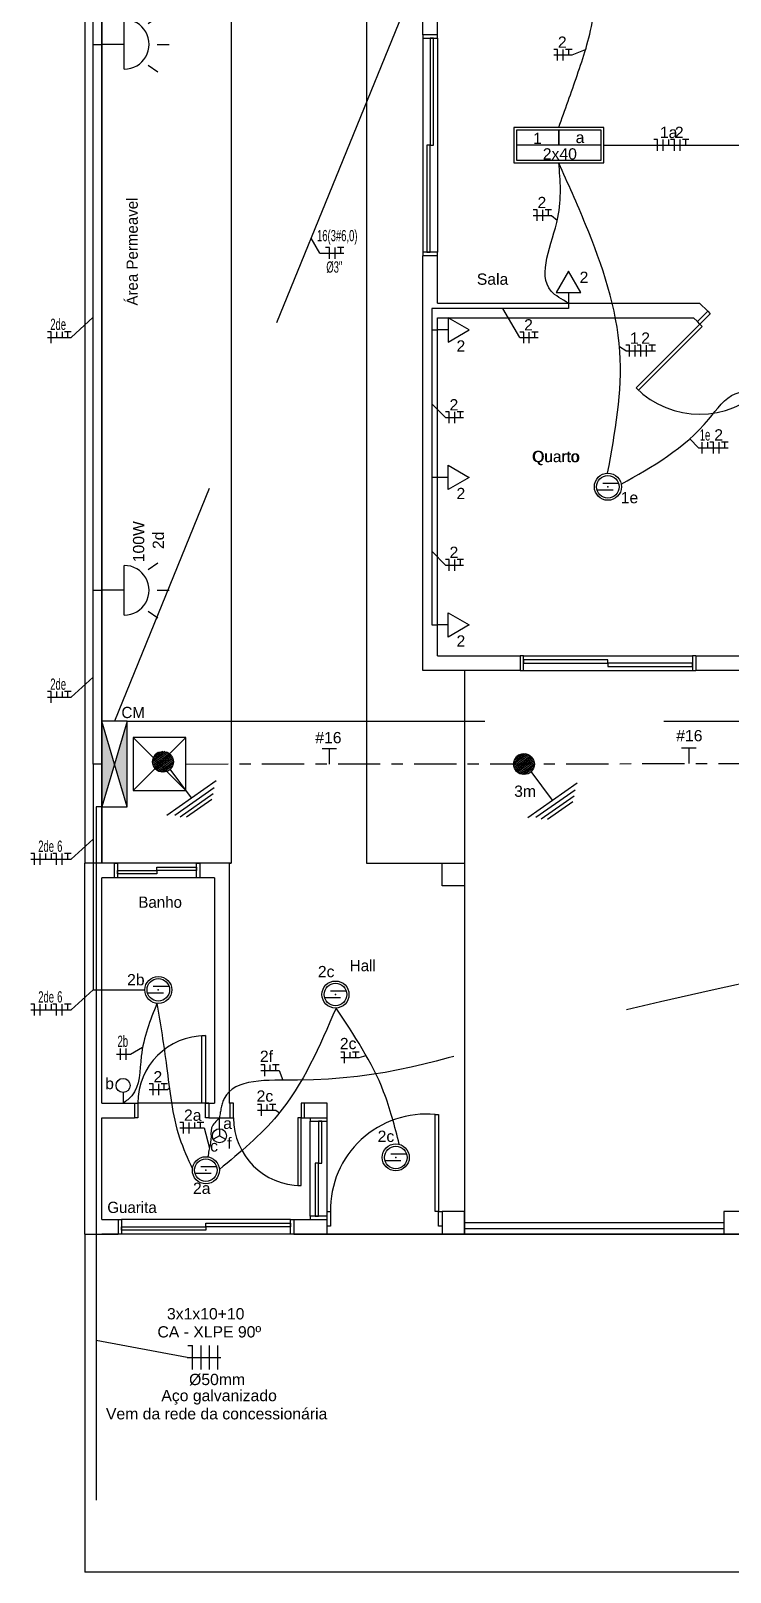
# Model space of a CAD drawing. Header units: millimetres. Extents: x 412 to 646, y 331 to 411.
# Drawn here: x 437.26 to 443.47, y 358.89 to 372.57 of the extents above; entities that cross this region are included whole.
import ezdxf
from ezdxf.enums import TextEntityAlignment as Align

# ---------------------------------------------------------------- set-up
doc = ezdxf.new("R2010")
doc.units = ezdxf.units.MM
for name, pattern in [('CENTER2', [1.125, 0.75, -0.125, 0.125, -0.125]), ('CONTINU', [0]), ('HIDDEN2', [4.7625, 3.175, -1.5875])]:
    doc.linetypes.add(name, pattern=pattern)
for name, color, linetype in [('BASE', 8, 'Continuous'), ('Chamada', 4, 'Continuous'), ('E_LUMINO', 160, 'Continuous'), ('ELETRODUTO', 5, 'Continuous'), ('Elétrico', 5, 'Continuous'), ('FNT.GI', 4, 'Continuous'), ('texto', 7, 'Continuous'), ('Texto - Elétrica', 3, 'Continuous'), ('texto - elétrico', 3, 'Continuous'), ('TOMADAS.GI', 5, 'Continuous')]:
    doc.layers.add(name, color=color, linetype=linetype)
doc.layers.add('DI-Fios', color=3, linetype='Continuous', lineweight=30)
doc.layers.add('DI-Textos do diagrama', color=7, linetype='Continuous', lineweight=20)
doc.styles.add('ARIAL', font='arial.ttf')

# ---------------------------------------------------------------- blocks, each defined once
blk = doc.blocks.new('A$C3E3F6338')
for p, q in [((-0.067, -0.101), (-0.208, -0.101)), ((-0.017, -0.041), (-0.158, -0.041))]:
    blk.add_line(p, q)
for radius in [0.12, 0.1]:
    blk.add_circle((-0.113, -0.071), radius)
at = {"linetype": 'Continuous'}
blk.add_point((-0.113, -0.071), dxfattribs=at)
blk = doc.blocks.new('A$C089607AB')
at = {"layer": 'TOMADAS.GI', "color": 4}
for p, q in [((0, 0.493), (0, 0.598)), ((-0.184, 0.412), (-0.244, 0.499)), ((0.184, 0.412), (0.244, 0.499)), ((0.22, 0.2), (-0.22, 0.2)), ((0, 0.2), (0, 0))]:
    blk.add_line(p, q, dxfattribs=at)
blk.add_arc((0, 0.201), 0.22, 359.844, 180.156, dxfattribs=at)
blk = doc.blocks.new('A$C2C9C2968')
at = {"layer": 'FNT.GI'}
for p, q in [((0.107, -0.011), (0.362, -0.011)), ((0.234, -0.011), (0.234, -0.287))]:
    blk.add_line(p, q, dxfattribs=at)

msp = doc.modelspace()

# ---------------------------------------------------------------- hatches: boundary and pattern name
at = {"layer": 'Elétrico'}
h = msp.add_hatch(color=256, dxfattribs=at)
h.paths.add_polyline_path([(437.889934, 366.44021), (437.889934, 365.68021), (438.002434, 366.06021)])
h.paths.add_polyline_path([(438.114934, 366.44021), (438.002434, 366.06021), (438.114934, 365.68021)])

# ---------------------------------------------------------------- linework, layer by layer
at = {"layer": 'BASE'}
for p, q in [((437.739934, 379.710215), (437.739934, 365.18021)), ((437.889934, 379.710215), (437.889934, 365.18021)), ((439.039914, 379.710215), (439.039914, 365.18021)), ((440.239914, 379.710215), (440.239914, 365.18021)), ((440.739934, 372.53021), (440.739934, 373.16771)), ((440.869914, 372.53021), (440.869914, 372.950206)), ((440.869914, 372.53021), (440.739934, 372.53021)), ((440.739934, 366.890196), (440.739934, 370.570213)), ((440.869914, 370.570213), (440.739934, 370.570213)), ((440.869914, 370.150206), (440.869914, 370.570213)), ((440.869914, 370.150206), (443.194939, 370.150206)), ((443.176451, 369.984845), (443.268375, 370.076769)), ((443.268375, 370.076769), (443.194939, 370.150206)), ((440.869914, 370.020201), (443.141096, 370.020201)), ((440.869914, 367.020201), (440.869914, 370.020201)), ((443.176451, 369.984845), (443.141096, 370.020201)), ((440.869914, 367.020201), (441.602434, 367.020201)), ((441.602434, 367.020201), (441.602434, 366.890196)), ((443.162443, 367.020201), (443.894963, 367.020201)), ((443.162443, 367.020201), (443.162443, 366.890196)), ((441.602434, 366.890196), (440.739934, 366.890196)), ((441.109953, 366.890196), (441.109953, 361.890196)), ((444.169914, 366.890196), (443.162443, 366.890196)), ((437.739934, 361.890196), (437.739934, 365.18021)), ((437.999894, 365.18021), (437.739934, 365.18021)), ((437.999894, 365.18021), (437.999894, 365.050206)), ((438.729924, 365.18021), (438.029924, 365.18021)), ((439.019914, 365.18021), (438.759904, 365.18021)), ((438.759904, 365.18021), (438.759904, 365.050206)), ((439.019914, 365.18021), (439.019914, 363.050206)), ((439.019914, 365.18021), (439.039914, 365.18021)), ((440.239914, 365.18021), (441.109953, 365.18021)), ((437.889934, 363.050206), (437.889934, 365.050206)), ((437.999894, 365.050206), (437.889934, 365.050206)), ((438.729924, 365.050206), (438.029924, 365.050206)), ((438.889934, 365.050206), (438.759904, 365.050206)), ((438.889934, 365.050206), (438.889934, 363.050206)), ((437.889934, 363.050206), (438.179924, 363.050206)), ((438.179924, 363.050206), (438.179924, 362.920201)), ((438.839934, 363.050206), (438.209953, 363.050206)), ((438.839934, 363.050206), (438.889934, 363.050206)), ((438.839934, 363.050206), (438.839934, 362.920201)), ((439.029924, 363.050206), (439.019914, 363.050206)), ((439.029924, 362.920201), (439.029924, 363.050206)), ((439.889934, 363.050206), (439.689934, 363.050206)), ((439.689934, 362.920201), (439.689934, 363.050206)), ((439.889934, 362.920201), (439.889934, 363.050206)), ((437.889934, 362.020201), (437.889934, 362.920201)), ((437.889934, 362.920201), (438.179924, 362.920201)), ((438.839934, 362.920201), (439.029924, 362.920201)), ((439.689934, 362.920201), (439.739934, 362.920201)), ((439.739934, 362.920201), (439.889934, 362.920201)), ((439.739934, 362.050206), (439.739934, 362.890208)), ((439.889934, 362.050206), (439.889934, 362.890208)), ((437.889934, 362.020201), (438.034904, 362.020201)), ((438.034904, 362.020201), (438.034904, 361.890196)), ((439.564934, 362.020201), (438.064934, 362.020201)), ((439.594914, 362.020201), (439.739934, 362.020201)), ((439.594914, 362.020201), (439.594914, 361.890196)), ((439.739934, 362.020201), (439.889934, 362.020201)), ((439.889934, 361.890196), (439.889934, 362.020201)), ((437.739934, 361.890196), (437.739934, 358.890196)), ((437.739934, 361.890196), (438.034904, 361.890196)), ((452.589934, 361.890196), (437.889934, 361.890196)), ((439.564934, 361.890196), (438.064934, 361.890196)), ((439.594914, 361.890196), (439.889934, 361.890196)), ((439.889934, 361.890196), (461.609953, 361.890196)), ((461.739934, 358.890196), (437.739934, 358.890196))]:
    msp.add_line(p, q, dxfattribs=at)
at = {"layer": 'BASE', "linetype": 'Continuous'}
for p, q in [((440.739934, 372.500206), (440.739934, 370.600206)), ((440.869914, 372.500206), (440.869914, 370.600206)), ((441.632414, 367.020201), (443.132414, 367.020201)), ((441.632414, 366.890196), (443.132414, 366.890196))]:
    msp.add_line(p, q, dxfattribs=at)
at = {"layer": 'BASE'}
for points in [[(439.039914, 365.18021), (437.889934, 365.18021), (437.889934, 379.710215), (439.039914, 379.710215)], [(438.729924, 365.115208), (438.379924, 365.115208), (438.379924, 365.145213), (438.729924, 365.145213), (438.729924, 365.115208)], [(441.109953, 365.18021), (441.109953, 364.98021), (440.909953, 364.98021), (440.909953, 365.18021), (441.109953, 365.18021)], [(438.379924, 365.085203), (438.029924, 365.085203), (438.029924, 365.115208), (438.379924, 365.115208), (438.379924, 365.085203)], [(438.809953, 363.050206), (438.779924, 363.050206), (438.779924, 363.650206), (438.809953, 363.650206), (438.809953, 363.050206)], [(439.659953, 362.920201), (439.629924, 362.920201), (439.629924, 362.320201), (439.659953, 362.320201), (439.659953, 362.920201)], [(439.844914, 362.520201), (439.844914, 362.890208), (439.814934, 362.890208), (439.814934, 362.520201), (439.844914, 362.520201)], [(439.814934, 362.050206), (439.814934, 362.520201), (439.784953, 362.520201), (439.784953, 362.050206), (439.814934, 362.050206)], [(439.564934, 361.955198), (438.814934, 361.955198), (438.814934, 361.985203), (439.564934, 361.985203), (439.564934, 361.955198)], [(441.109953, 361.890196), (441.109953, 362.090196), (440.909953, 362.090196), (440.909953, 361.890196), (441.109953, 361.890196)], [(443.609953, 361.890196), (443.609953, 362.090196), (443.409953, 362.090196), (443.409953, 361.890196), (443.609953, 361.890196)], [(438.814934, 361.925193), (438.064934, 361.925193), (438.064934, 361.955198), (438.814934, 361.955198), (438.814934, 361.925193)]]:
    msp.add_lwpolyline(points, close=True, dxfattribs=at)
at = {"layer": 'BASE', "linetype": 'Continuous'}
for points in [[(440.739934, 372.53021), (440.739934, 372.500206), (440.869914, 372.500206), (440.869914, 372.53021)], [(440.869914, 370.570213), (440.869914, 370.600206), (440.739934, 370.600206), (440.739934, 370.570213)], [(443.268361, 370.076756), (443.289578, 370.055539), (443.197668, 369.963629), (443.176451, 369.984845)], [(441.602434, 366.890196), (441.632414, 366.890196), (441.632414, 367.020201), (441.602434, 367.020201)], [(443.162443, 367.020201), (443.132414, 367.020201), (443.132414, 366.890196), (443.162443, 366.890196)], [(439.889934, 362.090196), (439.919963, 362.090196), (439.919963, 361.960191), (439.889934, 361.960191)], [(440.909953, 361.960191), (440.879973, 361.960191), (440.879973, 362.090196), (440.909953, 362.090196)]]:
    msp.add_lwpolyline(points, dxfattribs=at)
for points in [[(440.804924, 372.500206), (440.804924, 371.550206), (440.834904, 371.550206), (440.834904, 372.500206), (440.804924, 372.500206)], [(440.774943, 371.550206), (440.774943, 370.600206), (440.804924, 370.600206), (440.804924, 371.550206), (440.774943, 371.550206)], [(443.197668, 369.963629), (443.218876, 369.942421), (442.65319, 369.376735), (442.631982, 369.397943), (443.197668, 369.963629)], [(441.632414, 366.955198), (442.382414, 366.955198), (442.382414, 366.985203), (441.632414, 366.985203), (441.632414, 366.955198)], [(442.382414, 366.925193), (443.132414, 366.925193), (443.132414, 366.955198), (442.382414, 366.955198), (442.382414, 366.925193)], [(440.879973, 362.090196), (440.849943, 362.090196), (440.849943, 362.950196), (440.879973, 362.950196), (440.879973, 362.090196)]]:
    msp.add_lwpolyline(points, close=True, dxfattribs=at)
at = {"layer": 'BASE'}
for points in [[(437.999894, 365.18021), (438.029924, 365.18021), (438.029924, 365.050206), (437.999894, 365.050206)], [(438.759904, 365.050206), (438.729924, 365.050206), (438.729924, 365.18021), (438.759904, 365.18021)], [(438.179924, 363.050206), (438.209953, 363.050206), (438.209953, 362.920201), (438.179924, 362.920201)], [(438.839934, 362.920201), (438.809953, 362.920201), (438.809953, 363.050206), (438.839934, 363.050206)], [(439.029924, 362.920201), (439.059953, 362.920201), (439.059953, 363.050206), (439.029924, 363.050206)], [(439.689934, 363.050206), (439.659953, 363.050206), (439.659953, 362.920201), (439.689934, 362.920201)], [(439.739934, 362.920201), (439.739934, 362.890208), (439.889934, 362.890208), (439.889934, 362.920201)], [(438.034904, 362.020201), (438.064934, 362.020201), (438.064934, 361.890196), (438.034904, 361.890196)], [(439.594914, 361.890196), (439.564934, 361.890196), (439.564934, 362.020201), (439.594914, 362.020201)], [(439.889934, 362.020201), (439.889934, 362.050206), (439.739934, 362.050206), (439.739934, 362.020201)], [(443.409953, 361.990196), (441.109953, 361.990196), (441.109953, 361.940196), (443.409953, 361.940196)]]:
    msp.add_lwpolyline(points, dxfattribs=at)
at = {"layer": 'BASE', "linetype": 'Continuous'}
for centre, radius, start, end in [((443.197668, 369.963629), 0.8, 225, 315), ((440.769929, 362.103893), 0.850076, 84.5989841, 180.9232679)]:
    msp.add_arc(centre, radius, start, end, dxfattribs=at)
at = {"layer": 'BASE'}
for centre, start, end in [((438.809953, 363.050206), 90, 180), ((439.659953, 362.920201), 180, 270)]:
    msp.add_arc(centre, 0.6, start, end, dxfattribs=at)
at = {"layer": 'Chamada'}
for p, q in [((442.063651, 372.350863), (442.184423, 372.398727)), ((441.882805, 370.928173), (441.933166, 370.886758)), ((439.827089, 370.591914), (439.748407, 370.726534)), ((441.601552, 369.842912), (441.45117, 370.100206)), ((437.619462, 369.845525), (437.814934, 370.02346)), ((442.54069, 369.725172), (442.484927, 369.762367)), ((440.939704, 369.133432), (440.819914, 369.257173)), ((443.186316, 368.866322), (443.109768, 368.946642)), ((440.939704, 367.824747), (440.819914, 367.948488)), ((437.619462, 366.653075), (437.814934, 366.83101)), ((437.619462, 365.215007), (437.814934, 365.392942)), ((437.619462, 363.878179), (437.814934, 364.056114)), ((438.146888, 363.48669), (438.253602, 363.548836)), ((440.17503, 363.455007), (440.237282, 363.473301)), ((439.465555, 363.341797), (439.49772, 363.255197)), ((438.474811, 363.171694), (438.489963, 363.185486)), ((439.436541, 362.989246), (439.466472, 362.964779)), ((438.799793, 362.831041), (438.845995, 362.65108)), ((438.647434, 360.794708), (437.839934, 360.944733))]:
    msp.add_line(p, q, dxfattribs=at)
at = {"layer": 'Chamada', "linetype": 'Continuous'}
for p, q in [((441.901157, 372.350863), (442.063651, 372.350863)), ((441.720311, 370.928173), (441.882805, 370.928173)), ((439.827089, 370.591914), (440.040012, 370.591914)), ((437.409052, 369.845525), (437.619462, 369.845525)), ((441.601552, 369.842912), (441.764045, 369.842912)), ((442.54069, 369.725172), (442.805049, 369.725172)), ((440.939704, 369.133432), (441.102198, 369.133432)), ((443.186316, 368.866322), (443.44881, 368.866322)), ((440.939704, 367.824747), (441.102198, 367.824747)), ((437.409052, 366.653075), (437.619462, 366.653075)), ((437.261135, 365.215007), (437.619462, 365.215007)), ((437.261135, 363.878179), (437.619462, 363.878179)), ((438.022837, 363.48669), (438.146888, 363.48669)), ((440.012537, 363.455007), (440.17503, 363.455007)), ((439.303061, 363.341797), (439.465555, 363.341797)), ((438.312318, 363.171694), (438.474811, 363.171694)), ((439.274047, 362.989246), (439.436541, 362.989246)), ((438.583198, 362.831041), (438.799793, 362.831041)), ((438.647434, 360.794708), (438.948763, 360.794708))]:
    msp.add_line(p, q, dxfattribs=at)
at = {"layer": 'DI-Fios', "linetype": 'Continuous'}
for p, q in [((438.65495, 360.900607), (438.6973, 360.900607)), ((438.6973, 360.68881), (438.6973, 360.90061)), ((438.7714, 360.68881), (438.7714, 360.90061)), ((438.8455, 360.68881), (438.8455, 360.90061)), ((438.9196, 360.688808), (438.9196, 360.900608))]:
    msp.add_line(p, q, dxfattribs=at)
at = {"layer": 'E_LUMINO'}
for points in [[(442.346171, 371.707706), (441.546171, 371.707706), (441.546171, 371.392706), (442.346171, 371.392706)], [(442.321171, 371.682706), (441.571171, 371.682706), (441.571171, 371.417706), (442.321171, 371.417706)]]:
    msp.add_lwpolyline(points, close=True, dxfattribs=at)
msp.add_lwpolyline([(442.321171, 371.550206), (441.946171, 371.550206), (441.946171, 371.682706), (441.946171, 371.550206), (441.571171, 371.550206)], dxfattribs=at)
at = {"layer": 'ELETRODUTO', "linetype": 'CENTER2', "ltscale": 0.5}
msp.add_line((438.63749, 366.06021), (444.637488, 366.065032), dxfattribs=at)
at = {"layer": 'Elétrico', "linetype": 'Continuous'}
for p, q in [((441.934487, 372.400863), (441.901157, 372.400863)), ((441.934487, 372.300863), (441.934487, 372.400863)), ((441.984487, 372.300863), (441.984487, 372.400863)), ((442.063651, 372.400863), (442.005324, 372.400863)), ((442.034487, 372.350863), (442.034487, 372.400863)), ((442.822429, 371.600206), (442.789099, 371.600206)), ((442.822429, 371.500206), (442.822429, 371.600206)), ((442.872429, 371.500206), (442.872429, 371.600206)), ((442.922429, 371.550206), (442.922429, 371.600206)), ((442.972429, 371.600206), (442.939099, 371.600206)), ((442.972429, 371.500206), (442.972429, 371.600206)), ((443.022429, 371.500206), (443.022429, 371.600206)), ((443.101593, 371.600206), (443.043265, 371.600206)), ((443.072429, 371.550206), (443.072429, 371.600206)), ((441.753641, 370.978173), (441.720311, 370.978173)), ((441.753641, 370.878173), (441.753641, 370.978173)), ((441.803641, 370.878173), (441.803641, 370.978173)), ((441.882805, 370.978173), (441.824477, 370.978173)), ((441.853641, 370.928173), (441.853641, 370.978173)), ((439.910848, 370.641914), (439.877518, 370.641914)), ((439.910848, 370.541914), (439.910848, 370.641914)), ((439.960848, 370.541914), (439.960848, 370.641914)), ((440.040012, 370.641914), (439.981684, 370.641914)), ((440.010848, 370.591914), (440.010848, 370.641914)), ((442.032426, 370.243954), (442.032426, 370.150206)), ((440.963663, 369.911516), (440.869914, 369.911516)), ((437.442382, 369.895525), (437.409052, 369.895525)), ((437.442382, 369.795525), (437.442382, 369.895525)), ((437.492382, 369.845525), (437.492382, 369.895525)), ((437.542382, 369.845525), (437.542382, 369.895525)), ((437.619462, 369.895525), (437.561135, 369.895525)), ((437.590298, 369.845525), (437.590298, 369.895525)), ((441.634882, 369.892912), (441.601552, 369.892912)), ((441.634882, 369.792912), (441.634882, 369.892912)), ((441.684882, 369.792912), (441.684882, 369.892912)), ((441.764045, 369.892912), (441.705718, 369.892912)), ((441.734882, 369.842912), (441.734882, 369.892912)), ((442.57402, 369.775172), (442.54069, 369.775172)), ((442.57402, 369.675172), (442.57402, 369.775172)), ((442.62402, 369.675172), (442.62402, 369.775172)), ((442.67402, 369.775172), (442.64069, 369.775172)), ((442.67402, 369.675172), (442.67402, 369.775172)), ((442.72402, 369.675172), (442.72402, 369.775172)), ((442.803183, 369.775172), (442.744856, 369.775172)), ((442.77402, 369.725172), (442.77402, 369.775172)), ((440.973034, 369.183432), (440.939704, 369.183432)), ((440.973034, 369.083432), (440.973034, 369.183432)), ((441.023034, 369.083432), (441.023034, 369.183432)), ((441.102198, 369.183432), (441.04387, 369.183432)), ((441.073034, 369.133432), (441.073034, 369.183432)), ((443.219646, 368.816322), (443.219646, 368.916322)), ((443.269646, 368.866322), (443.269646, 368.916322)), ((443.319646, 368.916322), (443.286316, 368.916322)), ((443.319646, 368.816322), (443.319646, 368.916322)), ((443.369646, 368.816322), (443.369646, 368.916322)), ((443.44881, 368.916322), (443.390482, 368.916322)), ((443.419646, 368.866322), (443.419646, 368.916322)), ((440.963663, 368.60283), (440.869914, 368.60283)), ((440.973034, 367.874747), (440.939704, 367.874747)), ((440.973034, 367.774747), (440.973034, 367.874747)), ((441.023034, 367.774747), (441.023034, 367.874747)), ((441.102198, 367.874747), (441.04387, 367.874747)), ((441.073034, 367.824747), (441.073034, 367.874747)), ((440.963663, 367.294145), (440.869914, 367.294145)), ((437.442382, 366.703075), (437.409052, 366.703075)), ((437.442382, 366.603075), (437.442382, 366.703075)), ((437.492382, 366.653075), (437.492382, 366.703075)), ((437.542382, 366.653075), (437.542382, 366.703075)), ((437.619462, 366.703075), (437.561135, 366.703075)), ((437.590298, 366.653075), (437.590298, 366.703075)), ((437.294465, 365.265007), (437.261135, 365.265007)), ((437.294465, 365.165007), (437.294465, 365.265007)), ((437.344465, 365.165007), (437.344465, 365.265007)), ((437.394465, 365.215007), (437.394465, 365.265007)), ((437.444465, 365.215007), (437.444465, 365.265007)), ((437.490298, 365.265007), (437.456968, 365.265007)), ((437.490298, 365.165007), (437.490298, 365.265007)), ((437.540298, 365.165007), (437.540298, 365.265007)), ((437.619462, 365.265007), (437.561135, 365.265007)), ((437.590298, 365.215007), (437.590298, 365.265007)), ((437.294465, 363.928179), (437.261135, 363.928179)), ((437.294465, 363.828179), (437.294465, 363.928179)), ((437.344465, 363.828179), (437.344465, 363.928179)), ((437.394465, 363.878179), (437.394465, 363.928179)), ((437.444465, 363.878179), (437.444465, 363.928179)), ((437.490298, 363.928179), (437.456968, 363.928179)), ((437.490298, 363.828179), (437.490298, 363.928179)), ((437.540298, 363.828179), (437.540298, 363.928179)), ((437.619462, 363.928179), (437.561135, 363.928179)), ((437.590298, 363.878179), (437.590298, 363.928179)), ((438.056167, 363.43669), (438.056167, 363.53669)), ((438.106167, 363.43669), (438.106167, 363.53669)), ((440.045867, 363.505007), (440.012537, 363.505007)), ((440.045867, 363.405007), (440.045867, 363.505007)), ((440.095867, 363.455007), (440.095867, 363.505007)), ((440.17503, 363.505007), (440.116703, 363.505007)), ((440.145867, 363.455007), (440.145867, 363.505007)), ((439.336391, 363.391797), (439.303061, 363.391797)), ((439.336391, 363.291797), (439.336391, 363.391797)), ((439.386391, 363.341797), (439.386391, 363.391797)), ((439.465555, 363.391797), (439.407227, 363.391797)), ((439.436391, 363.341797), (439.436391, 363.391797)), ((438.345648, 363.221694), (438.312318, 363.221694)), ((438.345648, 363.121694), (438.345648, 363.221694)), ((438.395648, 363.121694), (438.395648, 363.221694)), ((438.474811, 363.221694), (438.416484, 363.221694)), ((438.445648, 363.171694), (438.445648, 363.221694)), ((439.307377, 363.039246), (439.274047, 363.039246)), ((439.307377, 362.939246), (439.307377, 363.039246)), ((439.357377, 362.989246), (439.357377, 363.039246)), ((439.436541, 363.039246), (439.378213, 363.039246)), ((439.407377, 362.989246), (439.407377, 363.039246)), ((438.616528, 362.881041), (438.583198, 362.881041)), ((438.616528, 362.781041), (438.616528, 362.881041)), ((438.666528, 362.781041), (438.666528, 362.881041)), ((438.716528, 362.831041), (438.716528, 362.881041)), ((438.795692, 362.881041), (438.737365, 362.881041)), ((438.766528, 362.831041), (438.766528, 362.881041))]:
    msp.add_line(p, q, dxfattribs=at)
at = {"layer": 'Elétrico', "linetype": 'HIDDEN2'}
for p, q in [((438.114934, 366.44021), (447.419914, 366.44021)), ((437.839934, 361.890196), (437.839934, 359.530446))]:
    msp.add_line(p, q, dxfattribs=at)
at = {"layer": 'Elétrico'}
for p, q in [((438.079924, 363.145986), (438.080135, 363.050206)), ((438.93514, 362.824421), (438.934929, 362.920201)), ((438.93514, 362.824421), (438.935278, 362.761922)), ((438.935278, 362.761922), (438.881151, 362.730672)), ((438.935278, 362.761922), (438.989405, 362.730672))]:
    msp.add_line(p, q, dxfattribs=at)
for points in [[(437.814934, 372.44511), (437.814934, 377.28841), (437.889934, 377.28841)], [(437.814934, 367.60181), (437.814934, 372.44511), (437.889934, 372.44511)], [(442.032426, 370.150206), (442.032426, 370.100206), (440.869914, 370.100206), (440.819914, 370.100206), (440.819914, 369.911516), (440.869914, 369.911516)], [(440.819914, 369.911516), (440.819914, 368.60283), (440.819914, 367.294145), (440.869914, 367.294145)], [(440.869914, 368.60283), (440.819914, 368.60283)], [(437.814934, 366.06021), (437.814934, 367.60181), (437.889934, 367.60181)], [(438.114934, 366.44021), (438.002434, 366.06021), (437.889934, 366.44021)], [(437.889934, 366.06021), (437.814934, 366.06021), (437.814934, 364.056114), (438.272888, 364.056114)], [(438.114934, 365.68021), (438.002434, 366.06021), (437.889934, 365.68021)], [(437.889934, 365.68021), (437.839934, 365.68021), (437.839934, 361.890196)]]:
    msp.add_lwpolyline(points, dxfattribs=at)
at = {"layer": 'Elétrico', "linetype": 'HIDDEN2'}
msp.add_lwpolyline([(440.639934, 372.91521), (438.002434, 366.44021)], dxfattribs=at)
at = {"layer": 'Elétrico', "linetype": 'Continuous'}
for points in [[(442.140679, 370.243956), (442.032429, 370.43145), (441.924174, 370.243953), (442.140679, 370.243956, 1.732025404)], [(440.963664, 369.803263), (441.151159, 369.911513), (440.963661, 370.019768), (440.963664, 369.803263, 1.732025404)], [(440.963664, 368.711083), (441.151159, 368.602833), (440.963661, 368.494578), (440.963664, 368.711083, -1.732025404)], [(440.963664, 367.402397), (441.151159, 367.294147), (440.963661, 367.185893), (440.963664, 367.402397, -1.732025404)]]:
    msp.add_lwpolyline(points, format="xyb", dxfattribs=at)
at = {"layer": 'Elétrico'}
msp.add_lwpolyline([(438.114934, 365.68021), (438.114934, 366.44021), (437.889934, 366.44021), (437.889934, 365.68021)], close=True, dxfattribs=at)
at = {"layer": 'Elétrico', "linetype": 'Continuous', "lineweight": -2}
for centre in [(438.079575, 363.208485), (438.935278, 362.761922)]:
    msp.add_circle(centre, 0.0625, dxfattribs=at)
at = {"layer": 'Elétrico'}
for points in [[(441.946171, 371.707706), (442.109325, 372.17004), (442.248071, 372.671959), (442.23386, 372.899182), (442.045671, 373.000206)], [(443.409904, 372.950206), (443.906814, 372.388292), (444.098686, 371.707706)], [(442.346171, 371.550206), (443.698686, 371.550206)], [(442.032426, 370.150206), (441.878267, 370.256533), (441.937727, 370.907778), (441.946171, 371.392706)], [(442.379567, 368.640167), (442.488159, 369.720067), (442.184124, 370.846795), (441.946171, 371.392706)], [(442.500233, 368.543104), (443.277548, 369.119519), (443.511272, 369.345554), (443.839762, 369.321535)], [(438.380456, 363.93676), (438.240828, 363.466791), (438.157311, 363.116282), (438.080135, 363.050206)], [(438.380456, 363.93676), (438.46569, 363.378071), (438.5806, 362.7449), (438.695504, 362.468008)], [(439.969534, 363.895296), (439.450739, 362.945575), (438.934723, 362.463423)], [(440.530242, 362.686313), (440.392077, 363.153258), (439.969534, 363.895296)], [(438.934929, 362.920201), (438.865954, 362.830991), (438.859694, 362.728541), (438.8417, 362.63065), (438.833145, 362.574933)]]:
    msp.add_spline(points, degree=3, dxfattribs=at)
at = {"layer": 'Elétrico', "linetype": 'HIDDEN2'}
msp.add_spline([(450.111794, 365.495229), (449.920504, 365.730723), (449.361052, 365.654696), (441.492134, 363.603264), (439.628765, 363.254981), (438.977733, 363.094118), (438.934929, 362.920201)], degree=3, dxfattribs=at)
at = {"layer": 'TOMADAS.GI', "color": 6}
for p, q in [((438.63749, 365.82621), (438.16949, 366.29421)), ((438.16949, 365.82621), (438.63749, 366.29421))]:
    msp.add_line(p, q, dxfattribs=at)
at = {"layer": 'TOMADAS.GI', "color": 6, "linetype": 'Continuous'}
for p, q in [((438.466126, 366.165722), (438.342086, 366.078739)), ((438.479684, 366.159352), (438.343456, 366.063822)), ((438.449811, 366.170158), (438.343474, 366.09559)), ((438.491186, 366.15154), (438.346882, 366.050346)), ((438.428936, 366.171398), (438.349421, 366.115638)), ((438.500968, 366.142522), (438.352028, 366.038077)), ((438.509189, 366.132408), (438.358735, 366.026902)), ((438.515896, 366.121234), (438.366956, 366.016789)), ((438.392103, 366.161446), (438.371326, 366.146877)), ((438.521042, 366.108965), (438.376738, 366.007771)), ((438.524468, 366.095489), (438.38824, 365.999959)), ((438.525838, 366.080572), (438.401798, 365.993589)), ((441.669654, 366.145279), (441.545614, 366.058295)), ((441.683212, 366.138908), (441.546984, 366.043378)), ((441.653338, 366.149715), (441.547002, 366.075146)), ((441.694714, 366.131096), (441.55041, 366.029903)), ((441.632464, 366.150955), (441.552949, 366.095194)), ((441.704496, 366.122078), (441.555556, 366.017633)), ((441.712717, 366.111965), (441.562263, 366.006459)), ((441.719424, 366.100791), (441.570484, 365.996346)), ((441.595631, 366.141003), (441.574854, 366.126433)), ((441.72457, 366.088521), (441.580266, 365.987328)), ((438.52445, 366.063721), (438.418114, 365.989152)), ((438.518504, 366.043673), (438.438988, 365.987913)), ((438.496598, 366.012434), (438.475821, 365.997864)), ((438.688013, 365.759567), (438.498323, 366.014736)), ((441.727996, 366.075046), (441.591768, 365.979516)), ((441.729366, 366.060129), (441.605326, 365.973145)), ((441.727978, 366.043278), (441.621642, 365.968709)), ((441.722032, 366.02323), (441.642516, 365.967469)), ((441.700126, 365.991991), (441.679349, 365.977421)), ((441.891541, 365.739124), (441.701851, 365.994293)), ((438.468824, 365.60586), (438.907202, 365.913274)), ((438.88764, 365.848921), (438.539435, 365.604742)), ((441.672352, 365.585417), (442.11073, 365.892831)), ((442.091168, 365.828478), (441.742963, 365.584298)), ((438.58575, 365.592895), (438.878752, 365.798363)), ((438.642659, 365.590593), (438.868111, 365.748691)), ((441.789278, 365.572452), (442.082279, 365.77792)), ((441.846187, 365.570149), (442.071639, 365.728248))]:
    msp.add_line(p, q, dxfattribs=at)
at = {"layer": 'TOMADAS.GI', "color": 6}
msp.add_lwpolyline([(438.16949, 366.29421), (438.16949, 365.82621), (438.63749, 365.82621), (438.63749, 366.29421)], close=True, dxfattribs=at)
at = {"layer": 'TOMADAS.GI', "color": 6, "linetype": 'Continuous'}
for centre in [(438.433962, 366.079655), (441.63749, 366.059212)]:
    msp.add_circle(centre, 0.09188, dxfattribs=at)

# ---------------------------------------------------------------- block references
at = {"layer": 'E_LUMINO', "linetype": 'Continuous'}
for p in [(442.495052, 368.591061), (438.505502, 364.126974), (440.077547, 364.086068), (440.612557, 362.641061), (438.927547, 362.527183)]:
    msp.add_blockref('A$C3E3F6338', p, dxfattribs=at)
at = {"layer": 'FNT.GI', "xscale": 0.5, "yscale": 0.5, "zscale": 0.5, "rotation": 359.999999999974}
for p in [(439.792181, 366.203841, 0), (442.98314, 366.209256, 0)]:
    msp.add_blockref('A$C2C9C2968', p, dxfattribs=at)
at = {"layer": 'TOMADAS.GI', "rotation": 270}
for p in [(437.889934, 372.44511), (437.889934, 367.60181)]:
    msp.add_blockref('A$C089607AB', p, dxfattribs=at)

# ---------------------------------------------------------------- texts
at = {"layer": 'DI-Textos do diagrama', "linetype": 'CONTINU', "style": 'ARIAL'}
for s, p in [('3x1x10+10', (438.469249, 361.132802)), ('CA - XLPE 90º', (438.384847, 360.972351)), ('%%C50mm', (438.665632, 360.549937)), ('Aço galvanizado', (438.419492, 360.407371)), ('Vem da rede da concessionária', (437.927816, 360.245728))]:
    msp.add_text(s, height=0.1, dxfattribs=at).set_placement(p)
at = {"layer": 'texto'}
msp.add_text('Quarto', height=0.1, dxfattribs=at).set_placement((441.920695, 368.708494), align=Align.BOTTOM_CENTER)
at = {"layer": 'Texto - Elétrica', "linetype": 'Continuous', "style": 'ARIAL'}
for s, p in [('2', (441.938411, 372.414826)), ('1a', (442.843797, 371.614168)), ('2', (442.976353, 371.614168)), ('2', (441.757565, 370.992135)), ('2', (441.638806, 369.906874)), ('1', (442.577944, 369.789134)), ('2', (442.677944, 369.789134)), ('2', (440.976958, 369.197395)), ('2', (443.326004, 368.930285)), ('2', (440.976958, 367.888709)), ('2c', (440.003267, 363.530192)), ('2f', (439.293792, 363.416982)), ('2', (438.349571, 363.235657)), ('2c', (439.264778, 363.064432)), ('2a', (438.620452, 362.895003))]:
    msp.add_text(s, height=0.1, dxfattribs=at).set_placement(p)
at = {"layer": 'Texto - Elétrica'}
msp.add_text('Área Permeavel', height=0.1, rotation=90, dxfattribs=at).set_placement((438.24032, 370.606927), align=Align.BOTTOM_CENTER)
at = {"layer": 'Texto - Elétrica', "linetype": 'Continuous', "style": 'ARIAL', "width": 0.6}
for s, p in [('16(3#6,0)', (439.80106, 370.69827)), ('%%C3"', (439.883522, 370.419471)), ('2de', (437.433854, 369.911551)), ('1e', (443.197581, 368.930285)), ('2de', (437.433854, 366.719101)), ('2de', (437.32699, 365.281033)), ('6', (437.494553, 365.281033)), ('2de', (437.32699, 363.944205)), ('6', (437.494553, 363.944205)), ('2b', (438.03081, 363.550652))]:
    msp.add_text(s, height=0.1, dxfattribs=at).set_placement(p)
at = {"layer": 'Texto - Elétrica', "style": 'ARIAL'}
for s, p in [('100W', (438.267631, 367.849953)), ('2d', (438.442448, 367.967305))]:
    msp.add_text(s, height=0.1, rotation=90, dxfattribs=at).set_placement(p)
at = {"layer": 'Texto - Elétrica'}
for s, p in [('CM', (438.169539, 366.437545)), ('Banho', (438.408732, 364.754794)), ('Hall', (440.207219, 364.192211)), ('Guarita', (438.159154, 362.046915))]:
    msp.add_text(s, height=0.1, dxfattribs=at).set_placement(p, align=Align.BOTTOM_CENTER)
at = {"layer": 'Texto - Elétrica', "style": 'ARIAL'}
for p in [(442.988109, 366.261882), (439.785412, 366.24447)]:
    msp.add_text('#16', height=0.1, dxfattribs=at).set_placement(p)
at = {"layer": 'Texto - Elétrica', "linetype": 'CENTER2', "ltscale": 0.5, "insert": (441.550306, 365.869066), "char_height": 0.1, "width": 0.01256195, "attachment_point": 1, "style": 'ARIAL'}
msp.add_mtext('3m', dxfattribs=at)
at = {"layer": 'texto - elétrico', "linetype": 'Continuous', "lineweight": -2, "style": 'ARIAL'}
for s, p in [('1', (441.718679, 371.53121)), ('a', (442.096395, 371.53921)), ('2x40', (441.804263, 371.39321)), ('2', (442.131079, 370.298223)), ('2', (441.038717, 369.689113)), ('2', (441.038717, 368.380433)), ('1e', (442.495938, 368.343957)), ('2', (441.038717, 367.071747)), ('2b', (438.115378, 364.066858)), ('2c', (439.80832, 364.138721)), ('b', (437.920874, 363.145393)), ('a', (438.968326, 362.792286)), ('2c', (440.338889, 362.677439)), ('c', (438.852596, 362.591435)), ('f', (439.003494, 362.616191)), ('2a', (438.699996, 362.216234))]:
    msp.add_text(s, height=0.1, dxfattribs=at).set_placement(p, align=Align.BOTTOM_LEFT)
at = {"layer": 'texto - elétrico', "style": 'ARIAL'}
for s, p in [('Sala', (441.358637, 370.282202)), ('Quarto', (441.920695, 368.708494))]:
    msp.add_text(s, height=0.1, dxfattribs=at).set_placement(p, align=Align.BOTTOM_CENTER)

doc.saveas('drawing.dxf')
